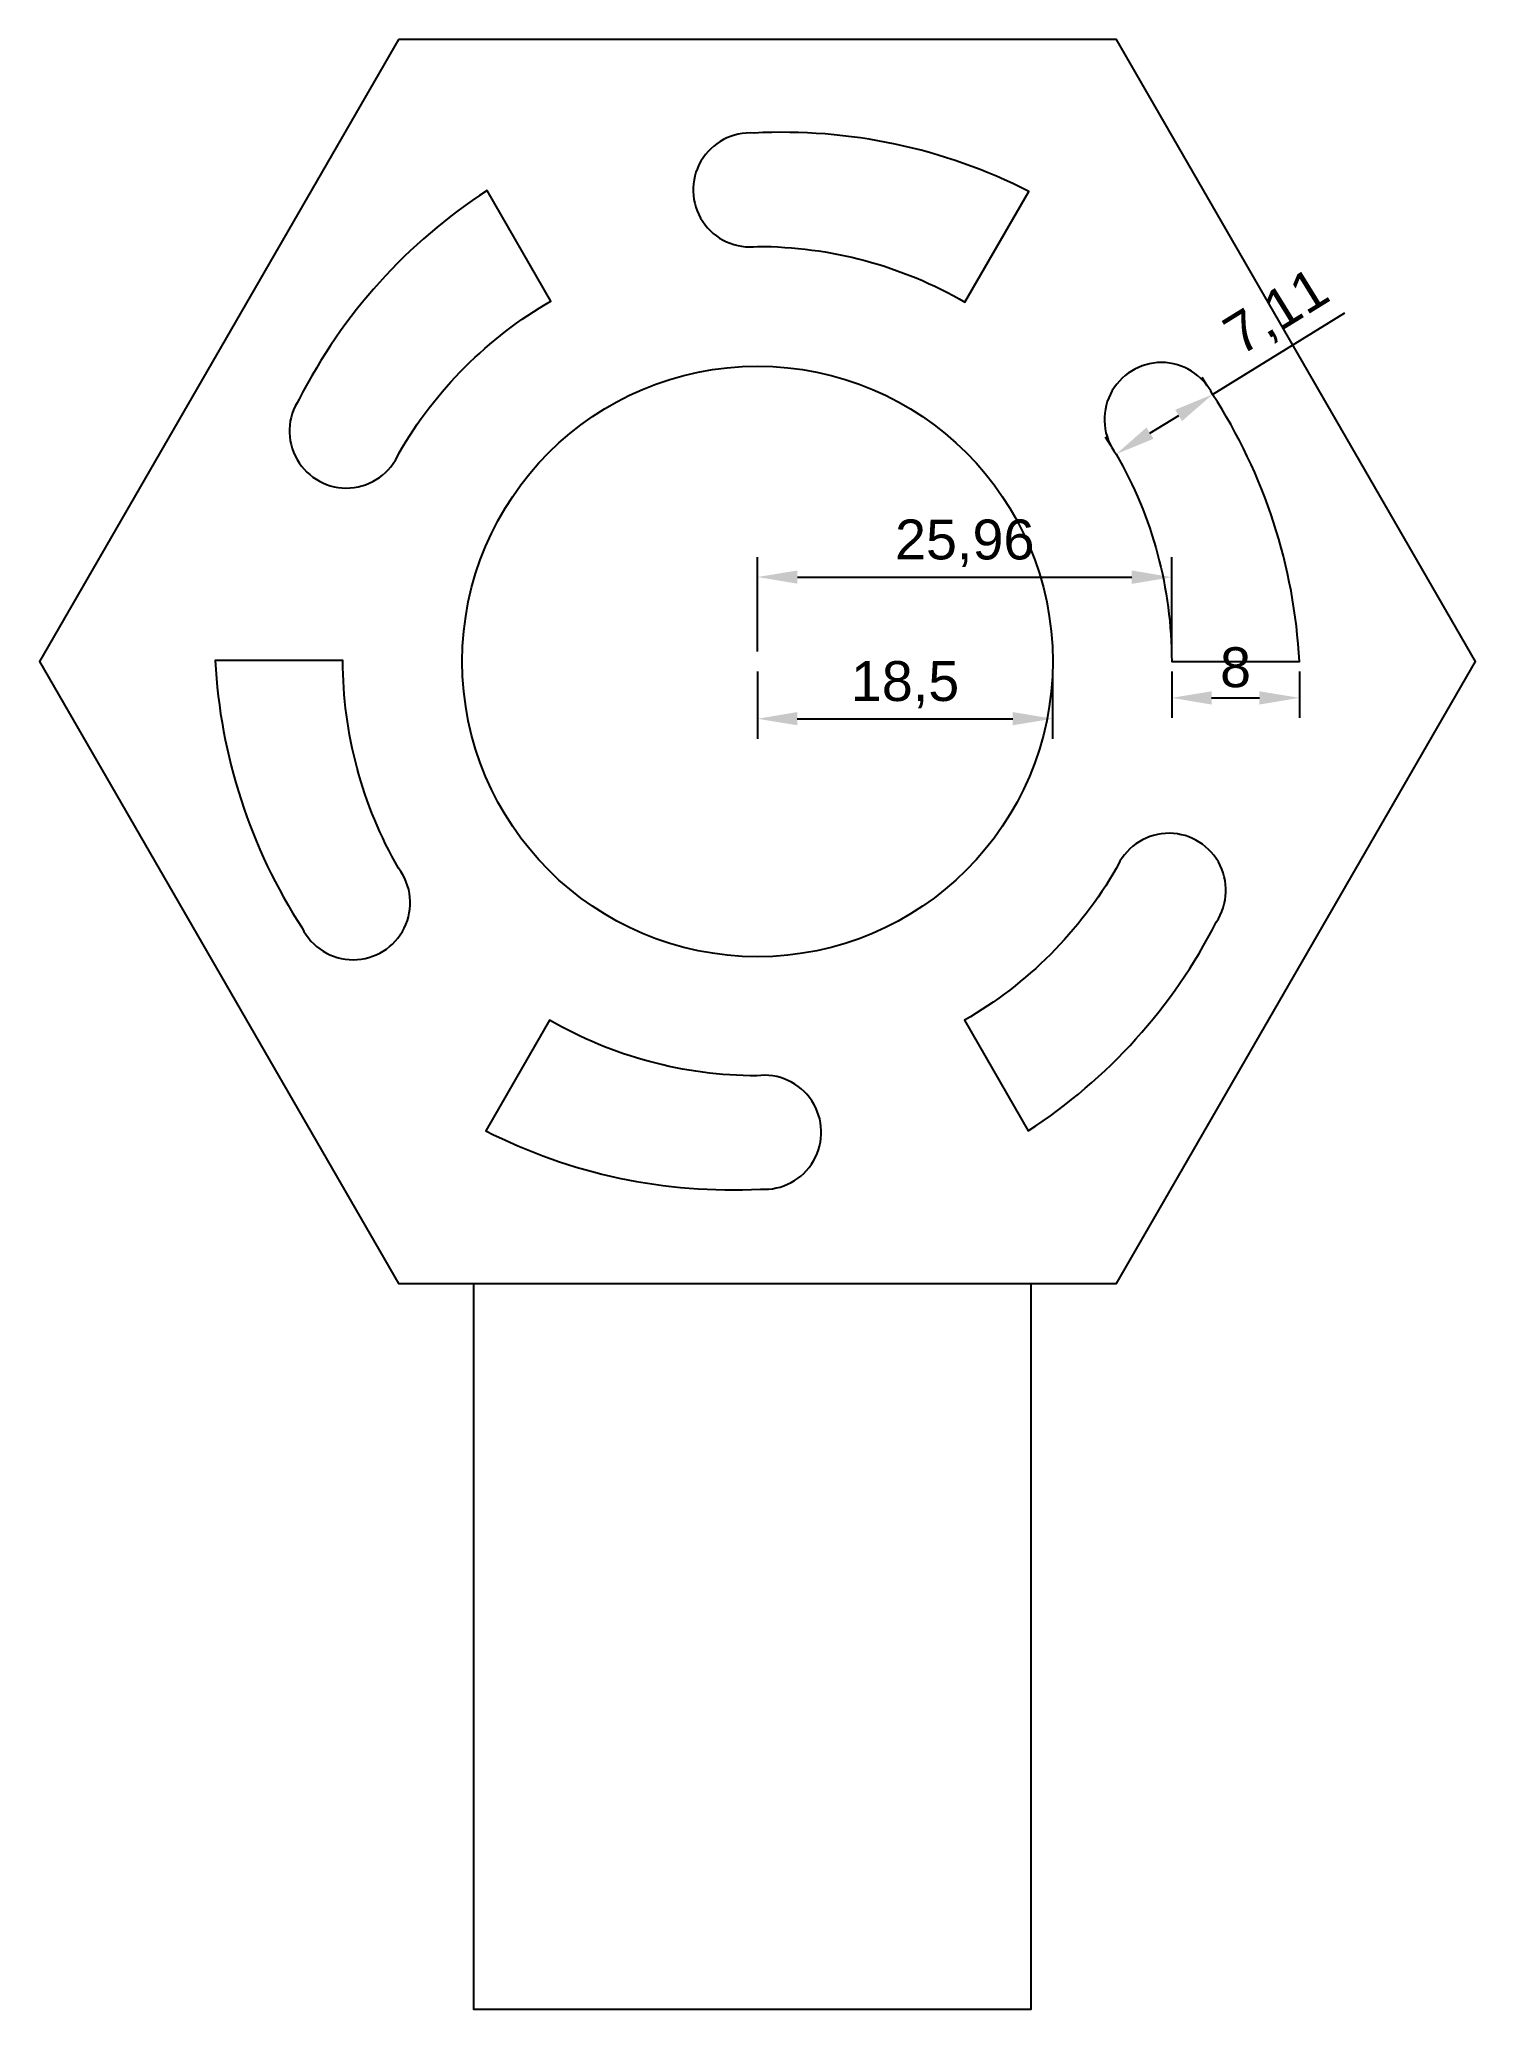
# Model space of a CAD drawing. Header units: millimetres. Extents: x -45 to 45, y -84 to 39.
import ezdxf

# ---------------------------------------------------------------- set-up
doc = ezdxf.new("R2010")
doc.units = ezdxf.units.MM
doc.layers.add('VPORTS', color=7, linetype='Continuous')
doc.styles.get("Standard").update_dxf_attribs({"font": 'Arial.ttf'})
doc.dimstyles.new('ISO-25', dxfattribs={"dimtxt": 2.5, "dimasz": 2.5, "dimexe": 1.25, "dimexo": 0.625, "dimtad": 1, "dimtxsty": 'Standard', "dimcen": 2.5, "dimadec": 0, "dimazin": 0, "dimtfac": 1, "dimtmove": 0, "dimatfit": 3, "dimfxl": 1, "dimarcsym": 0})

# ---------------------------------------------------------------- blocks, each defined once
blk = doc.blocks.new('*D0')
at = {"layer": 'Defpoints', "color": 0, "transparency": 16777216}
for p in [(25.91, 5.31), (-0.05, 0.03, -17.58), (25.91, 0.02, -17.58)]:
    blk.add_point(p, dxfattribs=at)
at = {"layer": 'VPORTS', "color": 0, "lineweight": -2, "transparency": 16777216}
for p, q in [((-0.05, 0.66), (-0.04, 6.57)), ((25.91, 0.65), (25.91, 6.56)), ((2.46, 5.32), (23.41, 5.31))]:
    blk.add_line(p, q, dxfattribs=at)
at = {"layer": 'VPORTS', "color": 0, "transparency": 16777216}
for points in [[(2.46, 5.73), (2.46, 4.9), (-0.04, 5.32)], [(23.41, 5.73), (23.41, 4.89), (25.91, 5.31)]]:
    blk.add_solid(points, dxfattribs=at)
at = {"layer": 'VPORTS', "color": 0, "transparency": 16777216, "insert": (12.94, 7.44), "char_height": 2.5, "attachment_point": 5, "rotation": 359.9771}
blk.add_mtext('25,96', dxfattribs=at)
blk = doc.blocks.new('*D1')
at = {"layer": 'Defpoints', "color": 0, "transparency": 16777216}
for p in [(25.91, 0.02), (33.91, 0.02), (33.91, -2.25)]:
    blk.add_point(p, dxfattribs=at)
at = {"layer": 'VPORTS', "color": 0, "lineweight": -2, "transparency": 16777216}
for p, q in [((25.91, -0.6), (25.91, -3.5)), ((33.91, -0.6), (33.91, -3.5)), ((28.41, -2.25), (31.41, -2.25))]:
    blk.add_line(p, q, dxfattribs=at)
at = {"layer": 'VPORTS', "color": 0, "transparency": 16777216}
for points in [[(28.41, -1.84), (28.41, -2.67), (25.91, -2.25)], [(31.41, -1.84), (31.41, -2.67), (33.91, -2.25)]]:
    blk.add_solid(points, dxfattribs=at)
at = {"layer": 'VPORTS', "color": 0, "transparency": 16777216, "insert": (29.91, -0.35), "char_height": 2.5, "attachment_point": 5}
blk.add_mtext('8', dxfattribs=at)
blk = doc.blocks.new('*D2')
at = {"layer": 'Defpoints', "color": 0, "transparency": 16777216}
for p in [(-0.05, 0.03, -17.58), (18.45, 0.03, -17.58), (18.45, -3.56)]:
    blk.add_point(p, dxfattribs=at)
at = {"layer": 'VPORTS', "color": 0, "lineweight": -2, "transparency": 16777216}
for p, q in [((-0.05, -0.59), (-0.05, -4.81)), ((18.45, -0.59), (18.45, -4.81)), ((2.45, -3.56), (15.95, -3.56))]:
    blk.add_line(p, q, dxfattribs=at)
at = {"layer": 'VPORTS', "color": 0, "transparency": 16777216}
for points in [[(2.45, -3.14), (2.45, -3.97), (-0.05, -3.56)], [(15.95, -3.14), (15.95, -3.97), (18.45, -3.56)]]:
    blk.add_solid(points, dxfattribs=at)
at = {"layer": 'VPORTS', "color": 0, "transparency": 16777216, "insert": (9.2, -1.43), "char_height": 2.5, "attachment_point": 5}
blk.add_mtext('18,5', dxfattribs=at)
blk = doc.blocks.new('*D3')
at = {"layer": 'Defpoints', "color": 0, "transparency": 16777216}
for p in [(28.47, 16.76, -17.58), (28.47, 16.76), (22.43, 13.02, -17.58)]:
    blk.add_point(p, dxfattribs=at)
at = {"layer": 'VPORTS', "color": 0, "lineweight": -2, "transparency": 16777216}
for p, q in [((28.47, 16.76), (36.76, 21.88)), ((28.14, 17.29), (27.81, 17.82)), ((24.55, 14.34), (26.35, 15.44)), ((22.1, 13.55), (21.77, 14.08))]:
    blk.add_line(p, q, dxfattribs=at)
at = {"layer": 'VPORTS', "color": 0, "transparency": 16777216}
for points in [[(26.13, 15.8), (26.56, 15.09), (28.47, 16.76)], [(24.33, 14.69), (24.77, 13.98), (22.43, 13.02)]]:
    blk.add_solid(points, dxfattribs=at)
at = {"layer": 'VPORTS', "color": 0, "transparency": 16777216, "insert": (32.56, 21.79), "char_height": 2.5, "attachment_point": 5, "rotation": 31.7343}
blk.add_mtext('7,11', dxfattribs=at)

msp = doc.modelspace()

# ---------------------------------------------------------------- linework, layer by layer
at = {"layer": 'VPORTS'}
for points in [[(-22.546, 39.002), (-45.046, 0.031), (-22.546, -38.94), (22.454, -38.94), (44.954, 0.031), (22.454, 39.002)], [(-17.813, -38.94), (17.078, -38.94), (17.078, -84.433), (-17.813, -84.433)]]:
    msp.add_lwpolyline(points, close=True, dxfattribs=at)
for points in [[(-0.261, 33.135, 1.103705), (-0.046, 26.031, -0.1316525), (12.954, 22.548), (16.954, 29.476, 0.1316525)], [(-28.769, 16.458, 1.103705), (-22.509, 13.092, -0.1316525), (-12.992, 22.609), (-16.992, 29.537, 0.1316525)], [(28.472, 16.759, 1.103705), (22.427, 13.021, -0.1316525), (25.911, 0.021), (33.911, 0.021, 0.1316525)], [(-28.587, -16.657, 1.103705), (-22.542, -12.918, -0.1316525), (-26.026, 0.082), (-34.026, 0.082, 0.1316525)], [(28.7, -16.302, 1.103705), (22.44, -12.936, -0.1316525), (12.923, -22.453), (16.923, -29.381, 0.1316525)], [(0.136, -33.03, 1.103705), (-0.08, -25.926, -0.1316525), (-13.08, -22.443), (-17.08, -29.371, 0.1316525)]]:
    msp.add_lwpolyline(points, format="xyb", close=True, dxfattribs=at)
msp.add_circle((-0.046, 0.031), 18.5, dxfattribs=at)

# ---------------------------------------------------------------- dimensions: what is measured, and where the dimension line sits
for p1, p2, distance, picture, middle in [((22.427, 13.021, 3), (28.472, 16.759, 3), 0, '*D3', (32.558, 21.788, 20.58)), ((-0.046, 0.031, 3), (25.911, 0.021, 3), 5.287, '*D0', (12.935, 7.44, 20.58))]:
    dim = msp.add_aligned_dim(p1=p1, p2=p2, distance=distance, dimstyle='ISO-25', dxfattribs=at)
    dim.commit()
    dim.dimension.update_dxf_attribs({"geometry": picture, "text_midpoint": middle})
for base, p1, p2, picture, middle in [((33.911, -2.254, 3), (25.911, 0.021, 3), (33.911, 0.021, 3), '*D1', (29.911, -0.353, 3)), ((18.454, -3.557, 20.58), (-0.046, 0.031, 3), (18.454, 0.031, 3), '*D2', (9.204, -1.43, 20.58))]:
    dim = msp.add_linear_dim(base=base, p1=p1, p2=p2, dimstyle='ISO-25', dxfattribs=at)
    dim.commit()
    dim.dimension.update_dxf_attribs({"geometry": picture, "text_midpoint": middle})

doc.saveas('drawing.dxf')
